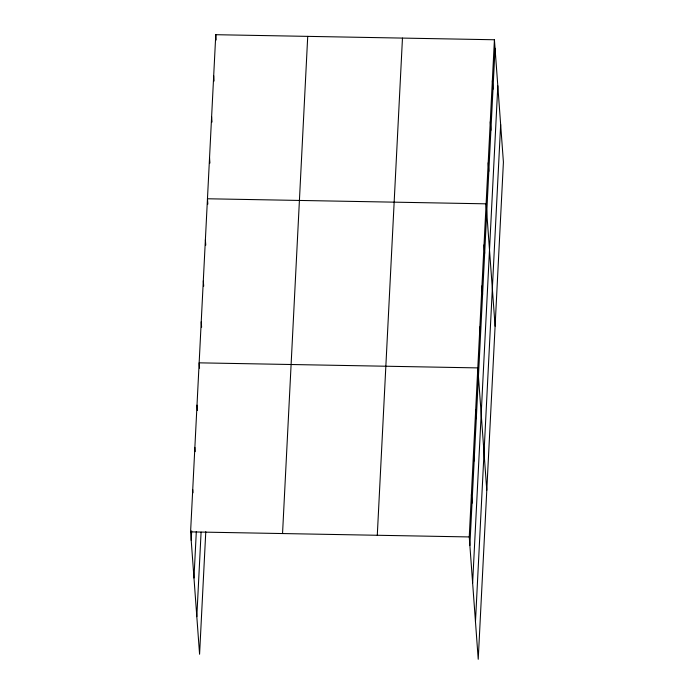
<?xml version="1.0" encoding="UTF-8"?>
<svg xmlns="http://www.w3.org/2000/svg" width="694" height="694" viewBox="0 0 694 694"><rect width="100%" height="100%" fill="white"/><g stroke="black" fill="none" stroke-linecap="round" stroke-linejoin="round"><path stroke-width="1.04" d="M205.78 531.691L199.577 654.242L190.59 531.882L215.773 34.7L494.423 39.758L503.41 162.118L478.227 659.3L469.248 536.939L494.423 39.758M191.214 540.409L191.7 530.901M193.973 577.981L196.324 531.491M196.818 616.68L201.095 532.159M282.545 533.547L307.728 36.366M377.284 535.274L402.468 38.083M469.873 545.467L495.056 48.285M472.631 583.029L497.815 85.848M475.468 621.737L500.652 124.556M190.59 531.882L469.248 536.939M492.35 80.773L492.974 89.3M490.268 121.788L490.901 130.325M488.194 162.812L488.819 171.34M495.1 326.189L486.121 203.828L207.463 198.77L207.853 204.105M484.039 244.843L484.664 253.371M481.966 285.859L482.59 294.395M479.884 326.883L480.508 335.41M486.789 490.259L477.81 367.898L199.152 362.841L199.542 368.176M475.668 410.154L476.292 418.69M473.525 452.419L474.149 460.946M471.382 494.675L472.015 503.211M215.773 34.7L216.164 40.035M213.691 75.715L214.082 81.051M211.618 116.739L212.008 122.066M209.536 157.755L209.926 163.081M205.381 239.786L205.771 245.121M203.307 280.81L203.698 286.136M201.225 321.825L201.616 327.152M197.009 405.105L197.4 410.432M194.867 447.361L195.179 451.629M192.732 489.626L192.967 492.818"/></g></svg>
